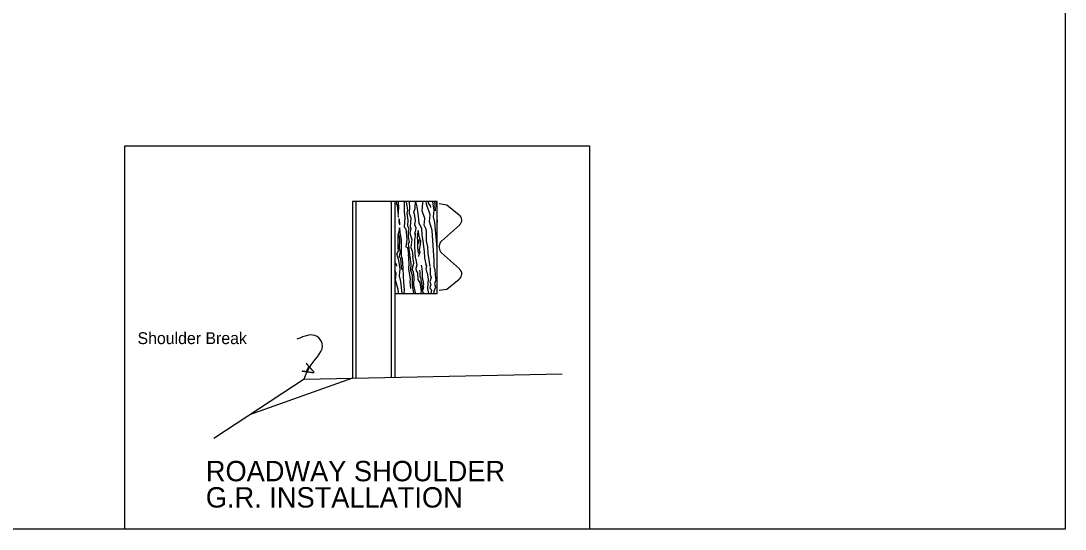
# Model space of a CAD drawing. Extents: x 1007 to 1035.5, y 1000.5 to 1021.5.
# Drawn here: x 1023.18 to 1035.5, y 1000.5 to 1006.49 of the extents above; entities that cross this region are included whole.
import ezdxf

# ---------------------------------------------------------------- set-up
doc = ezdxf.new("R2010")
doc.units = 0
doc.layers.add('Level 1', color=7, linetype='Continuous')

msp = doc.modelspace()

# ---------------------------------------------------------------- linework, layer by layer
at = {"layer": 'Level 1'}
for p, q in [((1035.5, 1021.5), (1035.5, 1000.5)), ((1024.404, 1000.5), (1024.404, 1005.018)), ((1024.404, 1005.018), (1029.887, 1005.018)), ((1029.887, 1005.018), (1029.887, 1000.5)), ((1028.092, 1004.361), (1027.092, 1004.361)), ((1027.092, 1004.361), (1027.092, 1002.28)), ((1027.134, 1002.281), (1027.134, 1004.361)), ((1027.55, 1002.289), (1027.55, 1004.361)), ((1027.592, 1004.361), (1027.592, 1002.29)), ((1028.092, 1003.278), (1028.092, 1004.361)), ((1028.116, 1004.337), (1028.203, 1004.322)), ((1028.203, 1004.322), (1028.351, 1004.205)), ((1028.141, 1003.896), (1028.355, 1004.085)), ((1028.116, 1003.826), (1028.116, 1003.838)), ((1028.116, 1003.826), (1028.116, 1003.815)), ((1028.141, 1003.756), (1028.355, 1003.567)), ((1028.203, 1003.33), (1028.351, 1003.447)), ((1027.592, 1003.278), (1028.092, 1003.278)), ((1028.116, 1003.316), (1028.203, 1003.33)), ((1026.521, 1002.268), (1025.456, 1001.569)), ((1027.092, 1002.28), (1025.877, 1001.846)), ((1026.521, 1002.268), (1027.092, 1002.28)), ((1027.092, 1002.28), (1029.567, 1002.331)), ((1035.5, 1000.5), (1007, 1000.5))]:
    msp.add_line(p, q, dxfattribs=at)
for points in [[(1027.613, 1004.361), (1027.606, 1004.335), (1027.618, 1004.325), (1027.621, 1004.266), (1027.632, 1004.206), (1027.627, 1004.193), (1027.635, 1004.179)], [(1027.629, 1004.361), (1027.629, 1004.361), (1027.631, 1004.335), (1027.635, 1004.302), (1027.632, 1004.224)], [(1027.699, 1004.361), (1027.701, 1004.355), (1027.7, 1004.239), (1027.708, 1004.172), (1027.702, 1004.059), (1027.722, 1004.039), (1027.734, 1003.915), (1027.72, 1003.826), (1027.741, 1003.82), (1027.754, 1003.742)], [(1027.723, 1004.361), (1027.723, 1004.359), (1027.74, 1004.262), (1027.733, 1004.223), (1027.745, 1004.142), (1027.739, 1004.076), (1027.757, 1004.043), (1027.747, 1004.009), (1027.75, 1003.947), (1027.759, 1003.882), (1027.748, 1003.867), (1027.751, 1003.838), (1027.764, 1003.736)], [(1027.759, 1004.361), (1027.76, 1004.343), (1027.765, 1004.305), (1027.759, 1004.221), (1027.778, 1004.17), (1027.771, 1004.068), (1027.779, 1004.044), (1027.769, 1003.988), (1027.793, 1003.914), (1027.779, 1003.819), (1027.797, 1003.781), (1027.803, 1003.714)], [(1027.836, 1003.695), (1027.828, 1003.831), (1027.827, 1003.91), (1027.838, 1003.98), (1027.828, 1003.975), (1027.841, 1004.049), (1027.826, 1004.087), (1027.836, 1004.139), (1027.828, 1004.192), (1027.816, 1004.235), (1027.832, 1004.28), (1027.833, 1004.361)], [(1027.836, 1004.361), (1027.85, 1004.299), (1027.857, 1004.243), (1027.868, 1004.185), (1027.873, 1004.109), (1027.907, 1004.044), (1027.91, 1003.969), (1027.921, 1003.894), (1027.939, 1003.773), (1027.942, 1003.7), (1027.958, 1003.624)], [(1028.007, 1003.596), (1027.983, 1003.75), (1027.982, 1003.829), (1027.964, 1003.9), (1027.966, 1004.007), (1027.96, 1004.037), (1027.939, 1004.082), (1027.945, 1004.16), (1027.913, 1004.254), (1027.922, 1004.342), (1027.92, 1004.361)], [(1028.056, 1003.666), (1028.03, 1004.019), (1027.999, 1004.126), (1028.006, 1004.206), (1027.963, 1004.332), (1027.961, 1004.361)], [(1027.985, 1004.361), (1027.986, 1004.342), (1028.008, 1004.313), (1028.01, 1004.291)], [(1028.092, 1003.813), (1028.063, 1004.114), (1028.047, 1004.18), (1028.054, 1004.26), (1028.039, 1004.358), (1028.038, 1004.361)], [(1028.059, 1004.361), (1028.062, 1004.326), (1028.068, 1004.254)], [(1028.078, 1004.361), (1028.085, 1004.266), (1028.088, 1004.178), (1028.092, 1004.113)], [(1027.651, 1004.086), (1027.65, 1004.106), (1027.641, 1004.156), (1027.637, 1004.121), (1027.647, 1004.088)], [(1027.63, 1003.814), (1027.632, 1003.913), (1027.632, 1003.969), (1027.647, 1004.023), (1027.646, 1004.05), (1027.651, 1003.993), (1027.665, 1003.912), (1027.667, 1003.834), (1027.667, 1003.792)], [(1027.645, 1003.805), (1027.649, 1003.92), (1027.642, 1003.961), (1027.642, 1003.97)], [(1027.871, 1003.755), (1027.864, 1003.821), (1027.862, 1003.898), (1027.858, 1003.939), (1027.862, 1003.966), (1027.868, 1004.02), (1027.869, 1003.965), (1027.881, 1003.931), (1027.893, 1003.897), (1027.891, 1003.85), (1027.879, 1003.796), (1027.887, 1003.762), (1027.874, 1003.74), (1027.871, 1003.714)], [(1027.875, 1003.869), (1027.877, 1003.898), (1027.874, 1003.914)], [(1027.677, 1003.278), (1027.663, 1003.421), (1027.647, 1003.487), (1027.654, 1003.567), (1027.639, 1003.665), (1027.614, 1003.745), (1027.634, 1003.779), (1027.63, 1003.814)], [(1027.645, 1003.805), (1027.652, 1003.752), (1027.645, 1003.74), (1027.644, 1003.708), (1027.657, 1003.696), (1027.662, 1003.633), (1027.668, 1003.562)], [(1027.667, 1003.792), (1027.665, 1003.723), (1027.676, 1003.687), (1027.685, 1003.574), (1027.688, 1003.485), (1027.693, 1003.409), (1027.701, 1003.32), (1027.697, 1003.278)], [(1027.778, 1003.335), (1027.77, 1003.416), (1027.774, 1003.452), (1027.756, 1003.565), (1027.762, 1003.632), (1027.754, 1003.742)], [(1027.764, 1003.736), (1027.781, 1003.626), (1027.774, 1003.554), (1027.794, 1003.494), (1027.797, 1003.441), (1027.795, 1003.377), (1027.812, 1003.278)], [(1027.836, 1003.286), (1027.817, 1003.378), (1027.82, 1003.471), (1027.811, 1003.533), (1027.797, 1003.56), (1027.815, 1003.634), (1027.803, 1003.714)], [(1027.592, 1003.642), (1027.608, 1003.62), (1027.61, 1003.598)], [(1027.836, 1003.695), (1027.851, 1003.616), (1027.839, 1003.574), (1027.844, 1003.544), (1027.859, 1003.522), (1027.863, 1003.444), (1027.884, 1003.404), (1027.891, 1003.382)], [(1027.923, 1003.435), (1027.916, 1003.486), (1027.919, 1003.533), (1027.908, 1003.594), (1027.907, 1003.61)], [(1027.973, 1003.523), (1027.96, 1003.569), (1027.969, 1003.602), (1027.958, 1003.624)], [(1028.009, 1003.585), (1028.006, 1003.502), (1028.018, 1003.466), (1028.002, 1003.417), (1028.015, 1003.385), (1028.007, 1003.363), (1028.004, 1003.34), (1028.022, 1003.319), (1028.017, 1003.278)], [(1028.063, 1003.564), (1028.056, 1003.601), (1028.056, 1003.666)], [(1027.633, 1003.278), (1027.63, 1003.326), (1027.599, 1003.433), (1027.606, 1003.513), (1027.592, 1003.554)], [(1027.905, 1003.406), (1027.9, 1003.449), (1027.889, 1003.477), (1027.89, 1003.52), (1027.884, 1003.553)], [(1027.973, 1003.523), (1027.983, 1003.445), (1027.979, 1003.395), (1027.976, 1003.335), (1027.99, 1003.278)], [(1028.063, 1003.564), (1028.066, 1003.494), (1028.075, 1003.433), (1028.058, 1003.396), (1028.07, 1003.351), (1028.051, 1003.302), (1028.052, 1003.278)], [(1027.891, 1003.382), (1027.9, 1003.306), (1027.896, 1003.285), (1027.901, 1003.278)], [(1027.905, 1003.406), (1027.908, 1003.357), (1027.912, 1003.344), (1027.908, 1003.314)], [(1027.923, 1003.435), (1027.93, 1003.378), (1027.921, 1003.371), (1027.928, 1003.352), (1027.922, 1003.325), (1027.915, 1003.306), (1027.922, 1003.295), (1027.928, 1003.284), (1027.925, 1003.278)], [(1027.837, 1003.278), (1027.836, 1003.286)]]:
    msp.add_lwpolyline(points, dxfattribs=at)
for centre, start, end in [((1028.303, 1004.144), 311.6211, 51.8144), ((1028.194, 1003.838), 131.6211, 180), ((1028.194, 1003.815), 180, 228.3789), ((1028.303, 1003.508), 308.1856, 48.3789)]:
    msp.add_arc(centre, 0.0781, start, end, dxfattribs=at)
msp.add_spline([(1026.521, 1002.268), (1026.604, 1002.438), (1026.734, 1002.688), (1026.673, 1002.77), (1026.436, 1002.739)], degree=3, dxfattribs=at)

# ---------------------------------------------------------------- texts
for s, height, p in [('Shoulder Break', 0.14, (1024.555, 1002.681)), ('ROADWAY SHOULDER ', 0.24, (1025.361, 1001.064)), ('ROADWAY SHOULDER ', 0.24, (1025.361, 1001.064)), ('G.R. INSTALLATION', 0.24, (1025.361, 1000.754)), ('G.R. INSTALLATION', 0.24, (1025.361, 1000.754))]:
    msp.add_text(s, height=height, dxfattribs=at).set_placement(p)
msp.add_text('A', height=0.14, rotation=241.5263, dxfattribs=at).set_placement((1026.548, 1002.465))

doc.saveas('drawing.dxf')
